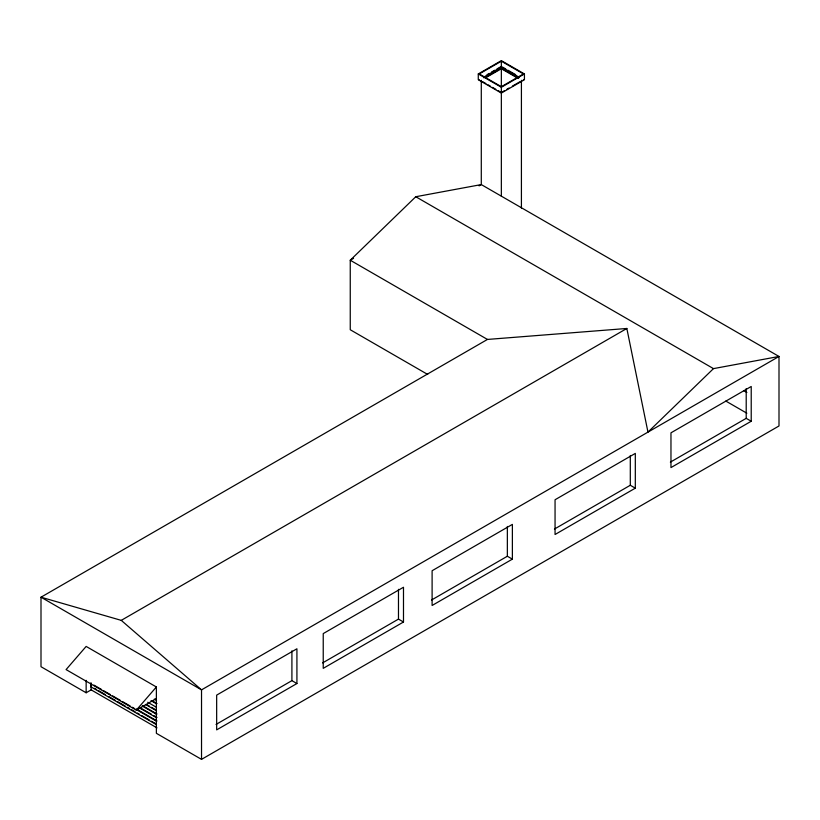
<?xml version="1.0" encoding="UTF-8"?>
<svg xmlns="http://www.w3.org/2000/svg" width="820" height="820" viewBox="0 0 820 820"><rect width="100%" height="100%" fill="white"/><g stroke="black" fill="none" stroke-linecap="round" stroke-linejoin="round"><path stroke-width="1.23" d="M136.304 710.14L156.374 686.976L86.151 646.426L66.082 669.591L136.304 710.14L156.374 698.558M156.374 686.976L156.374 733.316L201.525 759.371L779 425.969L779 356.464L481.289 184.582L415.771 196.728L350.253 260.227L350.253 329.742L427.702 374.453M201.525 759.371L201.525 689.866L779 356.464L713.482 368.621L647.964 432.109L626.839 328.471L487.449 339.439L41 597.196L41 666.701L86.151 692.767L91.163 689.866L156.999 727.883M478.275 73.944L501.348 60.629L524.431 73.944L524.431 79.735L501.348 93.06L478.275 79.735L478.275 73.944L501.348 87.268L524.431 73.944M501.348 61.203L479.28 73.944L501.348 86.684L523.427 73.944L501.348 61.203L501.348 67.578M487.07 74.661L489.263 73.39M491.457 72.129L494.757 70.223M496.951 68.952L501.348 66.42M483.697 77.193L501.348 66.994L519.009 77.193M483.697 77.767L489.212 74.579M491.416 73.308L499.144 68.849M485.512 77.295L501.348 68.152L518.25 77.91M485.512 77.879L501.348 68.736L518.25 78.484M502.455 91.84L504.659 90.569M506.873 89.298L509.076 88.017M512.387 86.11L520.116 81.651M353.553 258.32L350.253 260.227L487.449 339.439M479.085 185.853L481.289 184.582L481.289 80.319M201.648 689.938L41 597.196L121.257 620.361L626.839 328.471M90.661 683.203L90.661 686.678L91.163 686.391M216.039 724.439L291.91 680.641L296.922 683.531L296.922 648.784L216.664 695.114L216.664 729.872L296.922 683.531M322.608 662.909L398.479 619.11L403.491 622.011L403.491 587.253L323.234 633.593L323.234 668.341L403.491 622.011M431.494 600.045L507.354 556.247L512.377 559.148L512.377 524.39L432.109 570.73L432.109 605.478L512.377 559.148M554.433 529.064L630.303 485.266L635.316 488.166L635.316 453.409L555.058 499.749L555.058 534.496L635.316 488.166M670.35 462.142L746.21 418.343L751.222 421.244L751.222 386.486L670.965 432.827L670.965 467.584L751.222 421.244M502.445 67.055L505.745 68.952M507.939 70.223L515.636 74.661M503.562 68.849L505.766 70.12M507.969 71.401L511.28 73.308M513.494 74.579L519.009 77.767M482.59 81.651L485.901 83.558M488.105 84.839L490.319 86.11M492.523 87.381L495.833 89.298M498.037 90.569L500.251 91.84M415.771 196.728L713.482 368.621M743.576 390.545L746.876 392.452M725.813 401.062L746.835 413.198M154.303 699.101L156.497 700.362M152.612 701.018L156.999 703.55M151.013 700.68L156.497 703.847M147.723 702.248L156.497 707.322M147.128 704.8L149.322 706.071M151.515 707.332L155.902 709.874M145.529 704.462L156.497 710.796M142.731 705.743L156.999 713.974M142.239 706.03L156.497 714.271M140.538 707.947L151.515 714.292M153.709 715.553L156.999 717.459M140.035 708.244L156.497 717.746M136.151 708.89L156.999 720.934M93.951 685.11L101.639 689.538M103.832 690.809L110.413 694.612M112.606 695.883L120.284 700.311M122.487 701.582L130.165 706.01M132.358 707.281L134.552 708.552M136.745 709.812L156.497 721.221M94.454 688.298L96.647 689.558M98.841 690.829L105.431 694.632M108.722 696.528L115.302 700.331M117.496 701.602L125.183 706.03M127.377 707.301L129.57 708.562M131.764 709.833L135.054 711.739M137.248 713L139.441 714.271M141.635 715.532L149.322 719.97M151.515 721.241L155.902 723.773M90.661 686.678L156.497 724.695M121.257 620.361L201.525 689.866M746.21 388.557L746.21 418.343M630.303 455.479L630.303 485.266M523.427 79.735L523.427 80.319M521.417 80.319L521.417 208.085M507.354 526.46L507.354 556.247M501.348 68.152L501.348 196.164M479.28 79.735L479.28 80.319M398.479 589.324L398.479 619.11M291.91 650.844L291.91 680.641M91.163 682.916L91.163 689.866M86.151 680.354L86.151 692.767"/></g></svg>
